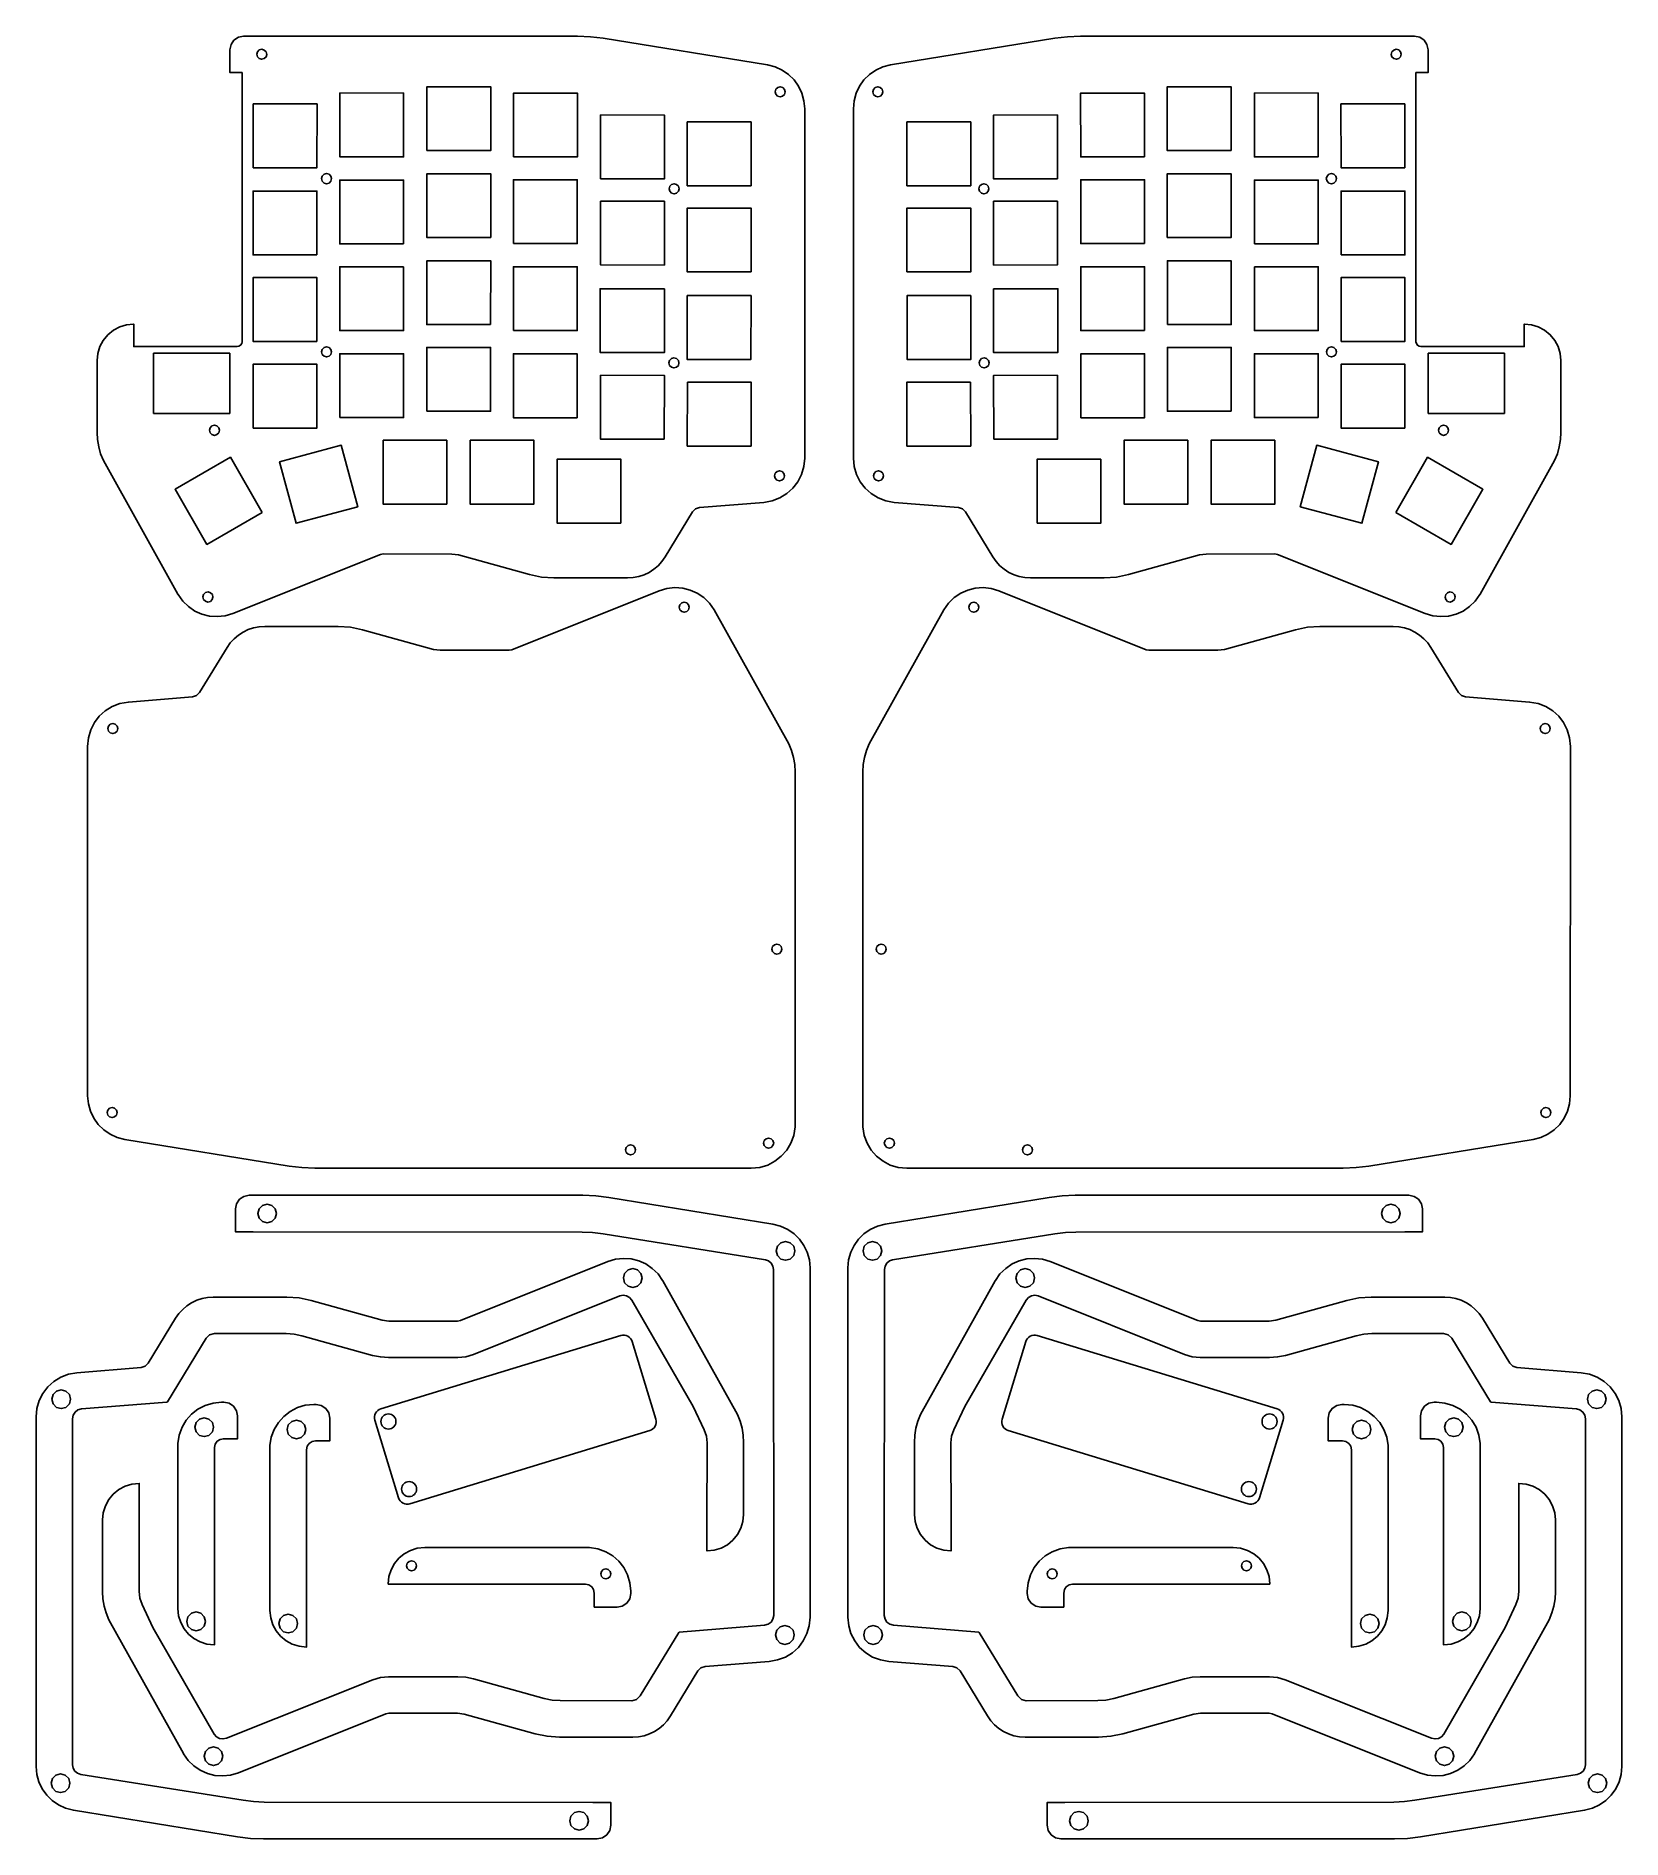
# Model space of a CAD drawing. Header units: millimetres. Extents: x 42 to 390, y 23 to 419.
import ezdxf

# ---------------------------------------------------------------- set-up
doc = ezdxf.new("R2010")
doc.units = ezdxf.units.MM
doc.header["$MEASUREMENT"] = 0
doc.layers.add('Ebene 1', color=7, linetype='Continuous')

msp = doc.modelspace()

# ---------------------------------------------------------------- linework, layer by layer
for p, q in [((203.37, 218.54), (203.51, 219.09)), ((203.51, 217.99), (203.37, 218.54)), ((203.51, 219.09), (203.92, 219.49)), ((203.92, 217.59), (203.51, 217.99)), ((203.92, 219.49), (204.47, 219.64)), ((204.47, 217.44), (203.92, 217.59)), ((204.47, 219.64), (205.02, 219.49)), ((205.02, 217.59), (204.47, 217.44)), ((205.02, 219.49), (205.42, 219.09)), ((205.42, 217.99), (205.02, 217.59)), ((205.42, 219.09), (205.57, 218.54)), ((205.57, 218.54), (205.42, 217.99)), ((205.57, 218.54), (205.57, 218.54)), ((226.39, 219.09), (226.25, 218.54)), ((226.25, 218.54), (226.39, 217.99)), ((226.25, 218.54), (226.25, 218.54)), ((226.8, 219.49), (226.39, 219.09)), ((226.39, 217.99), (226.8, 217.59)), ((227.35, 219.64), (226.8, 219.49)), ((226.8, 217.59), (227.35, 217.44)), ((227.9, 219.49), (227.35, 219.64)), ((227.35, 217.44), (227.9, 217.59)), ((228.3, 219.09), (227.9, 219.49)), ((227.9, 217.59), (228.3, 217.99)), ((228.45, 218.54), (228.3, 219.09)), ((228.3, 217.99), (228.45, 218.54)), ((208.47, 202.03), (208.47, 202.03)), ((223.35, 202.03), (223.35, 202.03)), ((173.49, 174.48), (173.49, 174.48)), ((201.57, 175.97), (201.72, 176.52)), ((201.72, 175.42), (201.57, 175.97)), ((201.72, 176.52), (202.12, 176.92)), ((202.12, 175.01), (201.72, 175.42)), ((202.12, 176.92), (202.67, 177.07)), ((202.67, 174.87), (202.12, 175.01)), ((202.67, 177.07), (203.22, 176.92)), ((203.22, 175.01), (202.67, 174.87)), ((203.22, 176.92), (203.62, 176.52)), ((203.62, 175.42), (203.22, 175.01)), ((203.62, 176.52), (203.77, 175.97)), ((203.77, 175.97), (203.62, 175.42)), ((203.77, 175.97), (203.77, 175.97)), ((228.19, 176.52), (228.04, 175.97)), ((228.04, 175.97), (228.19, 175.42)), ((228.04, 175.97), (228.04, 175.97)), ((228.59, 176.92), (228.19, 176.52)), ((228.19, 175.42), (228.59, 175.01)), ((229.14, 177.07), (228.59, 176.92)), ((228.59, 175.01), (229.14, 174.87)), ((229.69, 176.92), (229.14, 177.07)), ((229.14, 174.87), (229.69, 175.01)), ((230.09, 176.52), (229.69, 176.92)), ((229.69, 175.01), (230.09, 175.42)), ((230.24, 175.97), (230.09, 176.52)), ((230.09, 175.42), (230.24, 175.97)), ((258.32, 174.48), (258.32, 174.48)), ((123.25, 83.28), (123.4, 83.83)), ((123.4, 82.73), (123.25, 83.28)), ((123.4, 83.83), (123.8, 84.23)), ((123.8, 84.23), (124.35, 84.38)), ((124.35, 84.38), (124.9, 84.23)), ((124.35, 84.38), (124.35, 84.38)), ((124.9, 84.23), (125.31, 83.83)), ((125.31, 83.83), (125.45, 83.28)), ((125.45, 83.28), (125.31, 82.73)), ((306.51, 83.83), (306.36, 83.28)), ((306.36, 83.28), (306.51, 82.73)), ((306.91, 84.23), (306.51, 83.83)), ((307.46, 84.38), (306.91, 84.23)), ((308.01, 84.23), (307.46, 84.38)), ((307.46, 84.38), (307.46, 84.38)), ((308.41, 83.83), (308.01, 84.23)), ((308.56, 83.28), (308.41, 83.83)), ((308.41, 82.73), (308.56, 83.28)), ((123.8, 82.32), (123.4, 82.73)), ((124.35, 82.18), (123.8, 82.32)), ((124.9, 82.32), (124.35, 82.18)), ((125.31, 82.73), (124.9, 82.32)), ((165.83, 81.48), (165.98, 82.03)), ((165.98, 80.93), (165.83, 81.48)), ((165.98, 82.03), (166.38, 82.44)), ((166.38, 80.53), (165.98, 80.93)), ((166.38, 82.44), (166.93, 82.58)), ((166.93, 80.38), (166.38, 80.53)), ((166.93, 82.58), (167.48, 82.44)), ((166.93, 82.58), (166.93, 82.58)), ((167.48, 80.53), (166.93, 80.38)), ((167.48, 82.44), (167.88, 82.03)), ((167.88, 80.93), (167.48, 80.53)), ((167.88, 82.03), (168.03, 81.48)), ((168.03, 81.48), (167.88, 80.93)), ((263.93, 82.03), (263.78, 81.48)), ((263.78, 81.48), (263.93, 80.93)), ((264.33, 82.44), (263.93, 82.03)), ((263.93, 80.93), (264.33, 80.53)), ((264.88, 82.58), (264.33, 82.44)), ((264.33, 80.53), (264.88, 80.38)), ((265.43, 82.44), (264.88, 82.58)), ((264.88, 82.58), (264.88, 82.58)), ((264.88, 80.38), (265.43, 80.53)), ((265.84, 82.03), (265.43, 82.44)), ((265.43, 80.53), (265.84, 80.93)), ((265.98, 81.48), (265.84, 82.03)), ((265.84, 80.93), (265.98, 81.48)), ((306.51, 82.73), (306.91, 82.32)), ((306.91, 82.32), (307.46, 82.18)), ((307.46, 82.18), (308.01, 82.32)), ((308.01, 82.32), (308.41, 82.73))]:
    msp.add_line(p, q)
for points in [[(92.58, 414.78), (92.58, 414.78), (92.44, 415.33), (92.04, 415.74), (91.49, 415.9), (90.94, 415.76), (90.53, 415.36), (90.38, 414.81), (90.52, 414.26), (90.91, 413.85), (91.46, 413.7), (92.01, 413.84), (92.42, 414.23)], [(339.23, 414.78), (339.23, 414.78), (339.37, 415.33), (339.77, 415.74), (340.32, 415.9), (340.87, 415.76), (341.28, 415.36), (341.43, 414.81), (341.29, 414.26), (340.9, 413.85), (340.35, 413.7), (339.8, 413.84), (339.39, 414.23)], [(206.3, 406.56), (206.3, 406.56), (206.16, 407.11), (205.76, 407.52), (205.22, 407.67), (204.66, 407.53), (204.26, 407.14), (204.1, 406.59), (204.24, 406.04), (204.64, 405.63), (205.18, 405.47), (205.74, 405.61), (206.14, 406.01)], [(225.51, 406.56), (225.51, 406.56), (225.65, 407.11), (226.05, 407.52), (226.59, 407.67), (227.15, 407.53), (227.56, 407.14), (227.71, 406.59), (227.57, 406.04), (227.18, 405.63), (226.63, 405.47), (226.08, 405.61), (225.67, 406.01)], [(206.14, 322.32), (206.14, 322.32), (206, 322.87), (205.61, 323.28), (205.06, 323.44), (204.51, 323.3), (204.1, 322.9), (203.94, 322.35), (204.08, 321.8), (204.48, 321.39), (205.03, 321.24), (205.58, 321.38), (205.99, 321.77)], [(225.67, 322.32), (225.67, 322.32), (225.81, 322.87), (226.2, 323.28), (226.75, 323.44), (227.3, 323.3), (227.71, 322.9), (227.87, 322.35), (227.73, 321.8), (227.33, 321.39), (226.78, 321.24), (226.23, 321.38), (225.82, 321.77)], [(80.78, 295.74), (80.78, 295.74), (80.65, 296.3), (80.25, 296.7), (79.7, 296.86), (79.15, 296.72), (78.74, 296.32), (78.58, 295.78), (78.72, 295.22), (79.12, 294.82), (79.67, 294.66), (80.22, 294.8), (80.63, 295.2)], [(351.03, 295.74), (351.03, 295.74), (351.17, 296.3), (351.56, 296.7), (352.11, 296.86), (352.66, 296.72), (353.07, 296.32), (353.23, 295.78), (353.09, 295.22), (352.69, 294.82), (352.14, 294.66), (351.59, 294.8), (351.18, 295.2)], [(185.24, 293.52), (185.24, 293.52), (185.1, 294.07), (184.69, 294.47), (184.14, 294.62), (183.59, 294.47), (183.19, 294.07), (183.04, 293.52), (183.19, 292.97), (183.59, 292.56), (184.14, 292.42), (184.69, 292.56), (185.1, 292.97)], [(246.57, 293.52), (246.57, 293.52), (246.72, 294.07), (247.12, 294.47), (247.67, 294.62), (248.22, 294.47), (248.62, 294.07), (248.77, 293.52), (248.62, 292.97), (248.22, 292.56), (247.67, 292.42), (247.12, 292.56), (246.72, 292.97)], [(59.89, 266.9), (59.89, 266.9), (59.75, 267.45), (59.34, 267.85), (58.79, 268), (58.24, 267.85), (57.84, 267.45), (57.69, 266.9), (57.84, 266.35), (58.24, 265.94), (58.79, 265.8), (59.34, 265.94), (59.75, 266.35)], [(371.92, 266.9), (371.92, 266.9), (372.06, 267.45), (372.47, 267.85), (373.02, 268), (373.57, 267.85), (373.97, 267.45), (374.12, 266.9), (373.97, 266.35), (373.57, 265.94), (373.02, 265.8), (372.47, 265.94), (372.06, 266.35)], [(59.77, 182.66), (59.77, 182.66), (59.62, 183.21), (59.22, 183.61), (58.67, 183.76), (58.12, 183.61), (57.71, 183.21), (57.57, 182.66), (57.71, 182.11), (58.12, 181.71), (58.67, 181.56), (59.22, 181.71), (59.62, 182.11)], [(372.04, 182.66), (372.04, 182.66), (372.19, 183.21), (372.59, 183.61), (373.14, 183.76), (373.69, 183.61), (374.1, 183.21), (374.24, 182.66), (374.1, 182.11), (373.69, 181.71), (373.14, 181.56), (372.59, 181.71), (372.19, 182.11)], [(173.49, 174.48), (173.49, 174.48), (173.34, 175.03), (172.94, 175.43), (172.39, 175.58), (171.84, 175.43), (171.44, 175.03), (171.29, 174.48), (171.44, 173.93), (171.84, 173.52), (172.39, 173.38), (172.94, 173.52), (173.34, 173.93)], [(258.32, 174.48), (258.32, 174.48), (258.47, 175.03), (258.87, 175.43), (259.42, 175.58), (259.97, 175.43), (260.37, 175.03), (260.52, 174.48), (260.37, 173.93), (259.97, 173.52), (259.42, 173.38), (258.87, 173.52), (258.47, 173.93)]]:
    msp.add_lwpolyline(points, close=True)
for points in [[(190.74, 292.9), (190.71, 292.95), (189.68, 294.41), (188.44, 295.63), (187.02, 296.59), (185.47, 297.29), (183.81, 297.71), (182.1, 297.83), (180.37, 297.64), (178.66, 297.13), (146.33, 284.19), (145.69, 284.07), (130.64, 284.07), (129.17, 284.27), (113.61, 288.59), (110.96, 289.13), (108.27, 289.32), (92.15, 289.32), (90.89, 289.23), (89.67, 288.99), (88.5, 288.6), (87.4, 288.07), (86.37, 287.4), (85.43, 286.61), (84.59, 285.69), (83.87, 284.66), (77.86, 274.8), (77.2, 274.14), (76.32, 273.84), (62.23, 272.71), (60.39, 272.39), (58.7, 271.74), (57.17, 270.8), (55.85, 269.61), (54.77, 268.2), (53.96, 266.6), (53.45, 264.86), (53.27, 263), (53.27, 261.1)], [(241.07, 292.9), (241.1, 292.95), (242.13, 294.41), (243.37, 295.63), (244.79, 296.59), (246.35, 297.29), (248, 297.71), (249.71, 297.83), (251.44, 297.64), (253.15, 297.13), (285.48, 284.19), (286.12, 284.07), (301.18, 284.07), (302.65, 284.27), (318.2, 288.59), (320.85, 289.13), (323.54, 289.32), (339.67, 289.32), (340.92, 289.23), (342.14, 288.99), (343.31, 288.6), (344.41, 288.07), (345.44, 287.4), (346.38, 286.61), (347.22, 285.69), (347.94, 284.66), (353.95, 274.8), (354.61, 274.14), (355.5, 273.84), (369.58, 272.71), (371.42, 272.39), (373.12, 271.74), (374.64, 270.8), (375.96, 269.61), (377.04, 268.2), (377.85, 266.6), (378.36, 264.86), (378.54, 263), (378.54, 261.1)], [(53.3, 187.53), (53.3, 187.53), (53.3, 186.37), (53.46, 184.62), (53.92, 182.96), (54.65, 181.44), (55.62, 180.07), (56.82, 178.88), (58.21, 177.92), (59.77, 177.2), (61.47, 176.77), (97.47, 170.93), (100.3, 170.59), (103.15, 170.47), (198.86, 170.48), (200.72, 170.66), (202.46, 171.17), (204.05, 171.99), (205.45, 173.09), (206.63, 174.42), (207.55, 175.96), (208.17, 177.66), (208.47, 179.51), (208.47, 202.02), (208.47, 257.43), (208.38, 259.01), (208.12, 260.58), (207.69, 262.1), (207.09, 263.57), (190.71, 292.95)], [(378.51, 187.53), (378.51, 187.53), (378.51, 186.37), (378.35, 184.62), (377.9, 182.96), (377.17, 181.44), (376.19, 180.07), (374.99, 178.88), (373.6, 177.92), (372.04, 177.2), (370.34, 176.77), (334.34, 170.93), (331.51, 170.59), (328.66, 170.47), (232.96, 170.48), (231.09, 170.66), (229.35, 171.17), (227.76, 171.99), (226.36, 173.09), (225.18, 174.42), (224.26, 175.96), (223.64, 177.66), (223.35, 179.51), (223.35, 202.02), (223.35, 257.43), (223.43, 259.01), (223.69, 260.58), (224.12, 262.1), (224.72, 263.57), (241.1, 292.95)], [(53.27, 261.1), (53.3, 186.37)], [(378.54, 261.1), (378.51, 186.37)]]:
    msp.add_lwpolyline(points)
for points in [[(170.24, 133.77, -0.414214), (172.73, 132.44), (177.93, 115.4, -0.414214), (176.61, 112.91), (124, 96.85, -0.414214), (121.5, 98.18), (116.3, 115.22, -0.414214), (117.63, 117.71)], [(261.58, 133.77, 0.414214), (259.08, 132.44), (253.88, 115.4, 0.414214), (255.21, 112.91), (307.81, 96.85, 0.414214), (310.31, 98.18), (315.51, 115.22, 0.414214), (314.18, 117.71)]]:
    msp.add_lwpolyline(points, format="xyb", close=True)
for centre in [(119.27, 114.91), (312.54, 114.91), (123.8, 100.09), (308.01, 100.09)]:
    msp.add_circle(centre, 1.65)
at = {"layer": 'Ebene 1'}
for p, q in [((210.57, 379.15), (210.57, 379.15)), ((221.25, 379.15), (221.25, 379.15)), ((125.61, 87.11), (124.11, 86.65)), ((127.22, 87.28), (125.61, 87.11)), ((163.38, 87.28), (127.22, 87.28)), ((163.39, 87.28), (163.38, 87.28)), ((165.23, 86.98), (163.39, 87.28)), ((266.58, 86.98), (268.43, 87.28)), ((268.43, 87.28), (268.43, 87.28)), ((268.43, 87.28), (304.59, 87.28)), ((304.59, 87.28), (306.2, 87.11)), ((306.2, 87.11), (307.71, 86.65)), ((120.59, 83.75), (119.85, 82.39)), ((121.56, 84.93), (120.59, 83.75)), ((122.75, 85.91), (121.56, 84.93)), ((124.11, 86.65), (122.75, 85.91)), ((166.94, 86.36), (165.23, 86.98)), ((168.48, 85.44), (166.94, 86.36)), ((169.81, 84.26), (168.48, 85.44)), ((170.9, 82.86), (169.81, 84.26)), ((260.91, 82.86), (262.01, 84.26)), ((262.01, 84.26), (263.34, 85.44)), ((263.34, 85.44), (264.87, 86.36)), ((264.87, 86.36), (266.58, 86.98)), ((307.71, 86.65), (309.06, 85.91)), ((309.06, 85.91), (310.25, 84.93)), ((310.25, 84.93), (311.23, 83.75)), ((311.23, 83.75), (311.96, 82.39)), ((119.38, 80.89), (119.22, 79.28)), ((119.22, 79.28), (119.22, 79.25)), ((119.22, 79.25), (162.49, 79.26)), ((119.85, 82.39), (119.38, 80.89)), ((162.49, 79.26), (163.25, 79.09)), ((171.72, 81.27), (170.9, 82.86)), ((172.24, 79.53), (171.72, 81.27)), ((172.42, 77.67), (172.24, 79.53)), ((259.39, 77.67), (259.57, 79.53)), ((259.57, 79.53), (260.09, 81.27)), ((260.09, 81.27), (260.91, 82.86)), ((269.32, 79.26), (268.56, 79.09)), ((312.59, 79.25), (269.32, 79.26)), ((311.96, 82.39), (312.43, 80.89)), ((312.43, 80.89), (312.59, 79.28)), ((312.59, 79.28), (312.59, 79.25)), ((163.25, 79.09), (163.86, 78.65)), ((163.86, 78.65), (164.27, 78.03)), ((164.27, 78.03), (164.42, 77.27)), ((164.42, 77.27), (164.42, 74.17)), ((171.54, 75.05), (172.19, 76.02)), ((172.19, 76.02), (172.42, 77.17)), ((172.42, 77.17), (172.42, 77.67)), ((259.39, 77.17), (259.39, 77.67)), ((259.62, 76.02), (259.39, 77.17)), ((260.27, 75.05), (259.62, 76.02)), ((267.54, 78.03), (267.39, 77.27)), ((267.39, 77.27), (267.39, 74.17)), ((267.95, 78.65), (267.54, 78.03)), ((268.56, 79.09), (267.95, 78.65)), ((164.42, 74.17), (169.42, 74.17)), ((169.42, 74.17), (170.57, 74.4)), ((170.57, 74.4), (171.54, 75.05)), ((261.24, 74.4), (260.27, 75.05)), ((262.39, 74.17), (261.24, 74.4)), ((267.39, 74.17), (262.39, 74.17))]:
    msp.add_line(p, q, dxfattribs=at)
for points in [[(210.57, 401.7), (210.57, 402.86), (210.41, 404.61), (209.95, 406.27), (209.22, 407.79), (208.25, 409.17), (207.05, 410.35), (205.66, 411.31), (204.1, 412.03), (202.4, 412.46), (166.4, 418.31), (163.57, 418.66), (160.72, 418.77), (87.51, 418.8), (86.35, 418.56), (85.39, 417.92), (84.75, 416.97), (84.51, 415.8), (84.51, 410.8), (87.18, 410.8), (87.18, 409.8), (87.18, 408.56), (87.16, 351.75), (87.08, 351.34), (86.84, 350.99), (86.49, 350.76), (86.08, 350.68), (65.56, 350.68), (63.41, 350.68), (63.41, 355.61), (63.38, 355.61), (61.81, 355.45), (60.32, 355), (58.94, 354.26), (57.73, 353.27), (56.73, 352.05), (55.99, 350.67), (55.54, 349.18), (55.38, 347.61), (55.37, 331.85), (55.46, 330.27), (55.72, 328.71), (56.15, 327.18), (56.74, 325.71), (73.09, 296.37), (73.09, 296.37), (73.12, 296.32), (74.15, 294.86), (75.39, 293.65), (76.81, 292.68), (78.36, 291.99), (80.01, 291.57), (81.73, 291.45), (83.46, 291.63), (85.17, 292.14), (117.5, 305.07), (118.14, 305.2), (133.2, 305.19), (134.67, 304.99), (150.22, 300.66), (152.87, 300.12), (155.56, 299.93), (171.68, 299.93), (172.94, 300.01), (174.16, 300.25), (175.33, 300.64), (176.43, 301.17), (177.46, 301.84), (178.4, 302.63), (179.24, 303.55), (179.96, 304.58), (185.97, 314.44), (186.63, 315.1), (187.52, 315.39), (201.6, 316.52), (203.44, 316.85), (205.14, 317.5), (206.66, 318.43), (207.98, 319.62), (209.06, 321.03), (209.88, 322.63), (210.39, 324.37), (210.57, 326.23)], [(221.25, 401.7), (221.25, 402.86), (221.4, 404.61), (221.86, 406.27), (222.59, 407.79), (223.56, 409.17), (224.76, 410.35), (226.15, 411.31), (227.71, 412.03), (229.41, 412.46), (265.41, 418.31), (268.24, 418.66), (271.09, 418.77), (344.3, 418.8), (345.47, 418.56), (346.42, 417.92), (347.06, 416.97), (347.3, 415.8), (347.3, 410.8), (344.63, 410.8), (344.63, 409.8), (344.63, 408.56), (344.65, 351.75), (344.74, 351.34), (344.97, 350.99), (345.32, 350.76), (345.73, 350.68), (366.25, 350.68), (368.4, 350.68), (368.4, 355.61), (368.43, 355.61), (370, 355.45), (371.49, 355), (372.87, 354.26), (374.09, 353.27), (375.09, 352.05), (375.82, 350.67), (376.28, 349.18), (376.43, 347.61), (376.44, 331.85), (376.35, 330.27), (376.09, 328.71), (375.66, 327.18), (375.07, 325.71), (358.72, 296.37), (358.72, 296.37), (358.69, 296.32), (357.67, 294.86), (356.42, 293.65), (355.01, 292.68), (353.45, 291.99), (351.8, 291.57), (350.09, 291.45), (348.36, 291.63), (346.65, 292.14), (314.31, 305.07), (313.67, 305.2), (298.62, 305.19), (297.15, 304.99), (281.59, 300.66), (278.94, 300.12), (276.25, 299.93), (260.13, 299.93), (258.87, 300.01), (257.65, 300.25), (256.49, 300.64), (255.38, 301.17), (254.35, 301.84), (253.41, 302.63), (252.57, 303.55), (251.85, 304.58), (245.84, 314.44), (245.18, 315.1), (244.29, 315.39), (230.21, 316.52), (228.37, 316.85), (226.67, 317.5), (225.15, 318.43), (223.83, 319.62), (222.75, 321.03), (221.93, 322.63), (221.42, 324.37), (221.25, 326.23)], [(210.57, 328.13), (210.57, 326.23), (210.57, 402.86)], [(221.25, 328.13), (221.25, 326.23), (221.25, 402.86)], [(211.76, 71.94), (211.76, 147.41), (211.75, 147.45), (211.76, 148.61), (211.6, 150.36), (211.14, 152.02), (210.41, 153.55), (209.44, 154.92), (208.24, 156.1), (206.85, 157.06), (205.29, 157.78), (203.58, 158.21), (167.59, 164.06), (164.76, 164.4), (161.91, 164.52), (88.7, 164.53), (87.55, 164.3), (86.58, 163.65), (85.93, 162.68), (85.7, 161.53), (85.7, 156.53), (89.6, 156.53), (161.74, 156.44), (164.06, 156.35), (166.37, 156.06), (201.95, 150.38), (202.67, 150.12), (203.24, 149.65), (203.62, 149), (203.75, 148.25), (203.77, 72.36), (203.62, 71.56), (203.2, 70.9), (202.57, 70.43), (201.79, 70.21), (183.07, 68.71), (182.96, 68.64), (174.47, 54.71), (173.68, 53.95), (172.63, 53.67), (156.91, 53.68), (155.16, 53.79), (153.44, 54.15), (137.95, 58.45), (136.23, 58.81), (134.47, 58.93), (119.25, 58.93), (117.5, 58.77), (115.82, 58.27), (83.74, 45.44), (82.98, 45.28), (82.24, 45.4), (81.58, 45.77), (81.08, 46.36), (67.61, 69.7), (65.22, 74.77), (64.74, 76.19), (64.58, 77.68), (64.61, 95.26), (64.6, 101.33), (64.58, 101.33), (63.01, 101.18), (61.52, 100.73), (60.14, 99.99), (58.92, 98.99), (57.92, 97.77), (57.19, 96.4), (56.73, 94.9), (56.58, 93.34), (56.57, 77.58), (56.66, 76), (56.92, 74.43), (57.35, 72.91), (57.94, 71.44), (74.29, 42.1)], [(220.05, 71.94), (220.05, 147.41), (220.06, 147.45), (220.06, 148.61), (220.21, 150.36), (220.67, 152.02), (221.4, 153.55), (222.38, 154.92), (223.57, 156.1), (224.96, 157.06), (226.52, 157.78), (228.23, 158.21), (264.23, 164.06), (267.06, 164.4), (269.91, 164.52), (343.11, 164.53), (344.26, 164.3), (345.23, 163.65), (345.88, 162.68), (346.11, 161.53), (346.11, 156.53), (342.21, 156.53), (270.07, 156.44), (267.75, 156.35), (265.44, 156.06), (229.86, 150.38), (229.14, 150.12), (228.57, 149.65), (228.19, 149), (228.06, 148.25), (228.04, 72.36), (228.2, 71.56), (228.61, 70.9), (229.24, 70.43), (230.02, 70.21), (248.74, 68.71), (248.85, 68.64), (257.34, 54.71), (258.13, 53.95), (259.18, 53.67), (274.9, 53.68), (276.65, 53.79), (278.37, 54.15), (293.86, 58.45), (295.59, 58.81), (297.34, 58.93), (312.56, 58.93), (314.31, 58.77), (315.99, 58.27), (348.07, 45.44), (348.83, 45.28), (349.58, 45.4), (350.23, 45.77), (350.74, 46.36), (364.21, 69.7), (366.59, 74.77), (367.07, 76.19), (367.24, 77.68), (367.2, 95.26), (367.21, 101.33), (367.23, 101.33), (368.8, 101.18), (370.29, 100.73), (371.67, 99.99), (372.89, 98.99), (373.89, 97.77), (374.63, 96.4), (375.08, 94.9), (375.23, 93.34), (375.24, 77.58), (375.15, 76), (374.89, 74.43), (374.46, 72.91), (373.87, 71.44), (357.52, 42.1)], [(179.45, 145.77), (179.45, 145.77), (179.42, 145.83), (178.4, 147.28), (177.15, 148.5), (175.74, 149.47), (174.18, 150.16), (172.53, 150.58), (170.82, 150.7), (169.09, 150.51), (167.38, 150), (135.05, 137.07), (134.4, 136.95), (119.35, 136.95), (117.88, 137.15), (102.32, 141.47), (99.68, 142.02), (96.98, 142.2), (80.86, 142.21), (79.6, 142.12), (78.39, 141.89), (77.22, 141.5), (76.11, 140.96), (75.08, 140.3), (74.14, 139.5), (73.3, 138.58), (72.58, 137.56), (66.57, 127.69), (65.91, 127.03), (65.03, 126.74), (50.94, 125.61), (49.1, 125.28), (47.41, 124.63), (45.88, 123.7), (44.56, 122.5), (43.48, 121.09), (42.67, 119.5), (42.16, 117.76), (41.98, 115.9), (41.98, 113.99)], [(252.36, 145.77), (252.36, 145.77), (252.39, 145.83), (253.41, 147.28), (254.66, 148.5), (256.08, 149.47), (257.63, 150.16), (259.28, 150.58), (261, 150.7), (262.73, 150.51), (264.44, 150), (296.77, 137.07), (297.41, 136.95), (312.46, 136.95), (313.93, 137.15), (329.49, 141.47), (332.14, 142.02), (334.83, 142.2), (350.95, 142.21), (352.21, 142.12), (353.43, 141.89), (354.59, 141.5), (355.7, 140.96), (356.73, 140.3), (357.67, 139.5), (358.51, 138.58), (359.23, 137.56), (365.24, 127.69), (365.9, 127.03), (366.79, 126.74), (380.87, 125.61), (382.71, 125.28), (384.41, 124.63), (385.93, 123.7), (387.25, 122.5), (388.33, 121.09), (389.14, 119.5), (389.65, 117.76), (389.83, 115.9), (389.83, 113.99)], [(41.98, 115.94), (41.98, 40.47), (41.99, 40.43), (41.99, 39.27), (42.15, 37.51), (42.61, 35.86), (43.34, 34.33), (44.31, 32.96), (45.51, 31.78), (46.9, 30.82), (48.46, 30.1), (50.16, 29.66), (86.16, 23.82), (88.99, 23.48), (91.84, 23.36), (165.05, 23.35), (166.2, 23.58), (167.17, 24.23), (167.82, 25.2), (168.05, 26.35), (168.05, 31.35), (164.14, 31.35), (92.01, 31.44), (89.69, 31.53), (87.38, 31.82), (51.8, 37.5), (51.08, 37.76), (50.51, 38.23), (50.13, 38.87), (49.99, 39.63), (49.98, 115.52), (50.13, 116.31), (50.55, 116.98), (51.18, 117.45), (51.96, 117.66), (70.67, 119.17), (70.79, 119.24), (79.28, 133.17), (80.06, 133.93), (81.12, 134.21), (96.84, 134.2), (98.59, 134.08), (100.31, 133.73), (115.8, 129.42), (117.52, 129.07), (119.28, 128.95), (134.5, 128.95), (136.24, 129.11), (137.93, 129.61), (170.01, 142.44), (170.77, 142.6), (171.51, 142.48), (172.17, 142.11), (172.67, 141.52), (186.14, 118.17), (188.53, 113.11), (189.01, 111.69), (189.17, 110.2), (189.14, 92.62), (189.14, 86.54), (189.17, 86.54), (190.74, 86.7), (192.23, 87.15), (193.61, 87.89), (194.83, 88.89), (195.83, 90.11), (196.56, 91.48), (197.02, 92.98), (197.17, 94.54), (197.17, 110.3), (197.09, 111.88), (196.83, 113.44), (196.4, 114.97), (195.8, 116.44), (179.45, 145.77)], [(389.83, 115.94), (389.83, 40.47), (389.82, 40.43), (389.82, 39.27), (389.66, 37.51), (389.2, 35.86), (388.48, 34.33), (387.5, 32.96), (386.3, 31.78), (384.91, 30.82), (383.35, 30.1), (381.65, 29.66), (345.65, 23.82), (342.82, 23.48), (339.97, 23.36), (266.76, 23.35), (265.62, 23.58), (264.64, 24.23), (263.99, 25.2), (263.76, 26.35), (263.76, 31.35), (267.67, 31.35), (339.8, 31.44), (342.13, 31.53), (344.43, 31.82), (380.01, 37.5), (380.73, 37.76), (381.31, 38.23), (381.68, 38.87), (381.82, 39.63), (381.83, 115.52), (381.68, 116.31), (381.26, 116.98), (380.63, 117.45), (379.85, 117.66), (361.14, 119.17), (361.02, 119.24), (352.53, 133.17), (351.75, 133.93), (350.69, 134.21), (334.97, 134.2), (333.22, 134.08), (331.5, 133.73), (316.01, 129.42), (314.29, 129.07), (312.53, 128.95), (297.32, 128.95), (295.57, 129.11), (293.88, 129.61), (261.8, 142.44), (261.04, 142.6), (260.3, 142.48), (259.64, 142.11), (259.14, 141.52), (245.67, 118.17), (243.29, 113.11), (242.8, 111.69), (242.64, 110.2), (242.67, 92.62), (242.67, 86.54), (242.64, 86.54), (241.07, 86.7), (239.58, 87.15), (238.2, 87.89), (236.98, 88.89), (235.99, 90.11), (235.25, 91.48), (234.8, 92.98), (234.64, 94.54), (234.64, 110.3), (234.72, 111.88), (234.98, 113.44), (235.41, 114.97), (236.01, 116.44), (252.36, 145.77)], [(74.29, 42.1), (74.29, 42.1), (74.32, 42.05), (75.35, 40.59), (76.59, 39.38), (78.01, 38.41), (79.57, 37.72), (81.22, 37.3), (82.93, 37.18), (84.66, 37.37), (86.37, 37.87), (118.7, 50.81), (119.34, 50.93), (134.4, 50.93), (135.87, 50.73), (151.42, 46.41), (154.07, 45.86), (156.77, 45.68), (172.89, 45.67), (174.14, 45.75), (175.36, 45.99), (176.53, 46.38), (177.64, 46.91), (178.67, 47.58), (179.61, 48.38), (180.44, 49.29), (181.17, 50.32), (187.17, 60.19), (187.83, 60.85), (188.72, 61.14), (202.81, 62.27), (204.64, 62.6), (206.34, 63.25), (207.87, 64.18), (209.18, 65.37), (210.27, 66.78), (211.08, 68.38), (211.59, 70.12), (211.77, 71.98), (211.77, 73.88)], [(357.52, 42.1), (357.52, 42.1), (357.49, 42.05), (356.46, 40.59), (355.22, 39.38), (353.8, 38.41), (352.24, 37.72), (350.59, 37.3), (348.88, 37.18), (347.15, 37.37), (345.44, 37.87), (313.11, 50.81), (312.47, 50.93), (297.41, 50.93), (295.94, 50.73), (280.39, 46.41), (277.74, 45.86), (275.04, 45.68), (258.92, 45.67), (257.67, 45.75), (256.45, 45.99), (255.28, 46.38), (254.18, 46.91), (253.15, 47.58), (252.21, 48.38), (251.37, 49.29), (250.65, 50.32), (244.64, 60.19), (243.98, 60.85), (243.09, 61.14), (229, 62.27), (227.17, 62.6), (225.47, 63.25), (223.95, 64.18), (222.63, 65.37), (221.55, 66.78), (220.73, 68.38), (220.22, 70.12), (220.04, 71.98), (220.05, 73.88)]]:
    msp.add_lwpolyline(points, dxfattribs=at)
for points in [[(127.71, 393.69), (127.71, 407.69), (141.71, 407.69), (141.7, 393.69)], [(304.1, 393.69), (304.1, 407.69), (290.1, 407.69), (290.11, 393.69)], [(89.61, 389.92), (89.61, 403.92), (103.61, 403.91), (103.6, 389.91)], [(108.61, 406.31), (122.61, 406.3), (122.61, 392.3), (108.61, 392.31)], [(146.71, 392.3), (146.71, 406.3), (160.71, 406.29), (160.71, 392.29)], [(285.11, 392.3), (285.1, 406.3), (271.1, 406.29), (271.11, 392.29)], [(323.2, 406.31), (309.2, 406.3), (309.21, 392.3), (323.21, 392.31)], [(342.21, 389.92), (342.2, 403.92), (328.2, 403.91), (328.21, 389.91)], [(165.8, 387.49), (165.81, 401.49), (179.81, 401.48), (179.8, 387.48)], [(184.8, 385.98), (184.81, 399.98), (198.81, 399.98), (198.8, 385.98)], [(247.01, 385.98), (247, 399.98), (233, 399.98), (233.01, 385.98)], [(266.01, 387.49), (266, 401.49), (252, 401.48), (252.01, 387.48)], [(104.62, 387.52), (104.62, 387.52), (104.76, 386.97), (105.17, 386.56), (105.72, 386.42), (106.27, 386.56), (106.67, 386.97), (106.82, 387.52), (106.67, 388.07), (106.27, 388.47), (105.72, 388.62), (105.17, 388.47), (104.76, 388.07)], [(141.7, 374.6), (127.7, 374.6), (127.71, 388.6), (141.7, 388.6)], [(290.11, 374.6), (304.11, 374.6), (304.11, 388.6), (290.11, 388.6)], [(327.19, 387.52), (327.19, 387.52), (327.05, 386.97), (326.64, 386.56), (326.09, 386.42), (325.54, 386.56), (325.14, 386.97), (324.99, 387.52), (325.14, 388.07), (325.54, 388.47), (326.09, 388.62), (326.64, 388.47), (327.05, 388.07)], [(103.6, 370.81), (89.6, 370.81), (89.6, 384.81), (103.6, 384.81)], [(122.6, 373.2), (108.6, 373.21), (108.6, 387.21), (122.6, 387.2)], [(146.7, 373.29), (146.7, 387.29), (160.7, 387.29), (160.7, 373.29)], [(180.82, 385.29), (180.82, 385.29), (180.96, 384.74), (181.37, 384.34), (181.92, 384.19), (182.47, 384.34), (182.87, 384.74), (183.02, 385.29), (182.87, 385.84), (182.47, 386.24), (181.92, 386.39), (181.37, 386.24), (180.96, 385.84)], [(251, 385.29), (251, 385.29), (250.85, 384.74), (250.45, 384.34), (249.9, 384.19), (249.35, 384.34), (248.94, 384.74), (248.8, 385.29), (248.94, 385.84), (249.34, 386.24), (249.89, 386.39), (250.44, 386.24), (250.85, 385.84)], [(285.11, 373.29), (285.11, 387.29), (271.11, 387.29), (271.11, 373.29)], [(309.21, 373.2), (323.21, 373.21), (323.21, 387.21), (309.21, 387.2)], [(328.22, 370.81), (342.21, 370.81), (342.21, 384.81), (328.21, 384.81)], [(165.8, 382.59), (179.8, 382.58), (179.8, 368.58), (165.8, 368.59)], [(198.8, 367.08), (184.8, 367.08), (184.8, 381.08), (198.8, 381.08)], [(233.01, 367.08), (247.01, 367.08), (247.01, 381.08), (233.01, 381.08)], [(266.01, 382.59), (252.01, 382.58), (252.02, 368.58), (266.01, 368.59)], [(122.6, 368.2), (122.59, 354.2), (108.59, 354.21), (108.6, 368.21)], [(141.69, 355.5), (127.69, 355.5), (127.7, 369.5), (141.7, 369.5)], [(146.69, 354.2), (146.7, 368.2), (160.7, 368.19), (160.69, 354.19)], [(285.12, 354.2), (285.11, 368.2), (271.11, 368.19), (271.12, 354.19)], [(290.12, 355.5), (304.12, 355.5), (304.11, 369.5), (290.12, 369.5)], [(309.21, 368.2), (309.22, 354.2), (323.22, 354.21), (323.21, 368.21)], [(103.59, 351.81), (89.59, 351.82), (89.6, 365.82), (103.59, 365.81)], [(328.22, 351.81), (342.22, 351.82), (342.21, 365.82), (328.22, 365.81)], [(179.79, 363.38), (179.79, 349.38), (165.7, 349.39), (165.7, 363.39)], [(184.79, 361.88), (198.8, 361.88), (198.79, 347.88), (184.79, 347.88)], [(247.02, 361.88), (233.02, 361.88), (233.02, 347.88), (247.02, 347.88)], [(252.02, 363.38), (252.02, 349.38), (266.11, 349.39), (266.11, 363.39)], [(67.75, 336.03), (67.76, 349.23), (84.45, 349.22), (84.45, 336.03)], [(104.6, 349.52), (104.6, 349.52), (104.75, 348.97), (105.15, 348.56), (105.7, 348.42), (106.25, 348.56), (106.66, 348.97), (106.8, 349.52), (106.66, 350.07), (106.25, 350.47), (105.7, 350.62), (105.15, 350.47), (104.75, 350.07)], [(108.59, 335.11), (108.59, 349.11), (122.59, 349.1), (122.59, 335.1)], [(127.69, 336.5), (127.69, 350.5), (141.69, 350.5), (141.68, 336.5)], [(160.69, 335.09), (146.69, 335.09), (146.69, 349.1), (160.69, 349.09)], [(180.8, 347.09), (180.8, 347.09), (180.95, 346.54), (181.35, 346.14), (181.9, 345.99), (182.45, 346.14), (182.86, 346.54), (183, 347.09), (182.86, 347.64), (182.45, 348.04), (181.9, 348.19), (181.35, 348.04), (180.95, 347.64)], [(251.01, 347.09), (251.01, 347.09), (250.86, 346.54), (250.46, 346.14), (249.91, 345.99), (249.36, 346.14), (248.96, 346.54), (248.81, 347.09), (248.96, 347.64), (249.36, 348.04), (249.91, 348.19), (250.46, 348.04), (250.86, 347.64)], [(271.13, 335.09), (285.13, 335.09), (285.12, 349.1), (271.12, 349.09)], [(304.12, 336.5), (304.12, 350.5), (290.12, 350.5), (290.13, 336.5)], [(323.23, 335.11), (323.22, 349.11), (309.22, 349.1), (309.23, 335.1)], [(327.21, 349.52), (327.21, 349.52), (327.06, 348.97), (326.66, 348.56), (326.11, 348.42), (325.56, 348.56), (325.16, 348.97), (325.01, 349.52), (325.15, 350.07), (325.56, 350.47), (326.11, 350.62), (326.66, 350.47), (327.06, 350.07)], [(364.06, 336.03), (364.06, 349.23), (347.36, 349.22), (347.36, 336.03)], [(89.59, 332.82), (89.59, 346.81), (103.59, 346.81), (103.58, 332.81)], [(179.78, 330.38), (165.78, 330.39), (165.79, 344.39), (179.79, 344.38)], [(252.03, 330.38), (266.03, 330.39), (266.02, 344.39), (252.02, 344.38)], [(342.23, 332.82), (342.22, 346.81), (328.22, 346.81), (328.23, 332.81)], [(184.84, 342.88), (198.84, 342.88), (198.83, 328.88), (184.83, 328.88)], [(246.97, 342.88), (232.97, 342.88), (232.98, 328.88), (246.98, 328.88)], [(80, 332.33), (80, 332.33), (80.14, 331.77), (80.55, 331.37), (81.1, 331.22), (81.65, 331.37), (82.05, 331.77), (82.2, 332.33), (82.05, 332.88), (81.65, 333.28), (81.1, 333.43), (80.55, 333.28), (80.14, 332.88)], [(351.81, 332.33), (351.81, 332.33), (351.67, 331.77), (351.27, 331.37), (350.71, 331.22), (350.16, 331.37), (349.76, 331.77), (349.61, 332.33), (349.76, 332.88), (350.16, 333.28), (350.71, 333.43), (351.26, 333.28), (351.67, 332.88)], [(105.1, 313.55), (99.01, 311.92), (95.39, 325.44), (108.91, 329.06), (112.53, 315.54)], [(118.08, 330.15), (132.08, 330.15), (132.08, 316.15), (118.08, 316.15)], [(137.18, 330.15), (151.18, 330.14), (151.18, 316.14), (137.18, 316.15)], [(294.63, 330.15), (280.63, 330.14), (280.63, 316.14), (294.63, 316.15)], [(313.73, 330.15), (299.73, 330.15), (299.73, 316.15), (313.73, 316.15)], [(326.71, 313.55), (332.8, 311.92), (336.42, 325.44), (322.9, 329.06), (319.28, 315.54)], [(91.6, 314.28), (79.47, 307.29), (72.48, 319.41), (84.6, 326.41)], [(170.28, 311.99), (156.28, 311.99), (156.28, 325.99), (170.28, 325.99)], [(261.54, 311.99), (275.54, 311.99), (275.53, 325.99), (261.53, 325.99)], [(340.21, 314.28), (352.34, 307.29), (359.34, 319.41), (347.21, 326.41)], [(90.62, 160.53), (90.62, 160.53), (90.89, 159.5), (91.64, 158.75), (92.67, 158.48), (93.69, 158.75), (94.44, 159.5), (94.72, 160.53), (94.44, 161.55), (93.69, 162.3), (92.67, 162.58), (91.64, 162.3), (90.89, 161.55)], [(341.2, 160.53), (341.2, 160.53), (340.92, 159.5), (340.17, 158.75), (339.15, 158.48), (338.12, 158.75), (337.37, 159.5), (337.1, 160.53), (337.37, 161.55), (338.12, 162.3), (339.14, 162.58), (340.17, 162.3), (340.92, 161.55)], [(204.34, 152.32), (204.34, 152.32), (204.61, 151.3), (205.36, 150.55), (206.39, 150.27), (207.41, 150.54), (208.17, 151.3), (208.44, 152.32), (208.17, 153.35), (207.42, 154.1), (206.39, 154.38), (205.36, 154.1), (204.61, 153.35)], [(227.47, 152.32), (227.47, 152.32), (227.2, 151.3), (226.45, 150.55), (225.42, 150.27), (224.4, 150.54), (223.65, 151.3), (223.37, 152.32), (223.65, 153.35), (224.4, 154.1), (225.42, 154.38), (226.45, 154.1), (227.2, 153.35)], [(174.91, 146.39), (174.91, 146.39), (174.63, 147.41), (173.88, 148.16), (172.86, 148.44), (171.83, 148.16), (171.08, 147.41), (170.81, 146.39), (171.08, 145.36), (171.83, 144.61), (172.86, 144.34), (173.88, 144.61), (174.63, 145.36)], [(256.91, 146.39), (256.91, 146.39), (257.18, 147.41), (257.93, 148.16), (258.96, 148.44), (259.98, 148.16), (260.73, 147.41), (261.01, 146.39), (260.73, 145.36), (259.98, 144.61), (258.96, 144.34), (257.93, 144.61), (257.18, 145.36)], [(49.55, 119.79), (49.55, 119.79), (49.28, 120.82), (48.53, 121.57), (47.5, 121.85), (46.47, 121.57), (45.72, 120.82), (45.45, 119.79), (45.72, 118.76), (46.47, 118.01), (47.5, 117.73), (48.53, 118.01), (49.28, 118.76)], [(85.96, 117.28), (85.31, 118.25), (84.33, 118.9), (83.18, 119.13), (82.69, 119.13), (80.83, 118.95), (79.08, 118.44), (77.49, 117.61), (76.09, 116.52), (74.91, 115.19), (74, 113.65), (73.37, 111.94), (73.08, 110.1), (73.08, 110.09), (73.08, 73.93), (73.24, 72.32), (73.71, 70.82), (74.44, 69.46), (75.42, 68.28), (76.6, 67.3), (77.96, 66.56), (79.46, 66.1), (81.08, 65.93), (81.1, 65.93), (81.09, 109.21), (81.27, 109.96), (81.7, 110.57), (82.33, 110.98), (83.09, 111.13), (86.18, 111.13), (86.18, 116.13)], [(106.17, 116.8), (105.52, 117.78), (104.54, 118.43), (103.4, 118.65), (102.9, 118.65), (101.04, 118.47), (99.29, 117.96), (97.7, 117.13), (96.3, 116.04), (95.13, 114.71), (94.21, 113.17), (93.58, 111.47), (93.29, 109.62), (93.29, 109.62), (93.29, 73.45), (93.45, 71.84), (93.92, 70.34), (94.65, 68.98), (95.63, 67.8), (96.82, 66.82), (98.17, 66.08), (99.68, 65.62), (101.29, 65.45), (101.31, 65.45), (101.3, 108.73), (101.48, 109.48), (101.91, 110.09), (102.54, 110.5), (103.3, 110.65), (106.4, 110.66), (106.4, 115.65)], [(325.64, 116.8), (326.29, 117.78), (327.27, 118.43), (328.42, 118.65), (328.91, 118.65), (330.77, 118.47), (332.52, 117.96), (334.11, 117.13), (335.51, 116.04), (336.69, 114.71), (337.6, 113.17), (338.23, 111.47), (338.52, 109.62), (338.52, 109.62), (338.52, 73.45), (338.36, 71.84), (337.89, 70.34), (337.16, 68.98), (336.18, 67.8), (335, 66.82), (333.64, 66.08), (332.14, 65.62), (330.52, 65.45), (330.5, 65.45), (330.51, 108.73), (330.33, 109.48), (329.9, 110.09), (329.27, 110.5), (328.51, 110.65), (325.42, 110.66), (325.42, 115.65)], [(345.86, 117.28), (346.51, 118.25), (347.48, 118.9), (348.63, 119.13), (349.13, 119.13), (350.99, 118.95), (352.73, 118.44), (354.32, 117.61), (355.72, 116.52), (356.9, 115.19), (357.82, 113.65), (358.44, 111.94), (358.73, 110.1), (358.74, 110.09), (358.73, 73.93), (358.57, 72.32), (358.11, 70.82), (357.37, 69.46), (356.39, 68.28), (355.21, 67.3), (353.85, 66.56), (352.35, 66.1), (350.73, 65.93), (350.71, 65.93), (350.72, 109.21), (350.54, 109.96), (350.11, 110.57), (349.49, 110.98), (348.72, 111.13), (345.63, 111.13), (345.63, 116.13)], [(382.26, 119.79), (382.26, 119.79), (382.53, 120.82), (383.28, 121.57), (384.31, 121.85), (385.34, 121.57), (386.09, 120.82), (386.36, 119.79), (386.09, 118.76), (385.34, 118.01), (384.31, 117.73), (383.28, 118.01), (382.53, 118.76)], [(76.82, 113.64), (76.82, 113.64), (77.1, 112.62), (77.85, 111.87), (78.87, 111.59), (79.9, 111.87), (80.65, 112.62), (80.92, 113.64), (80.65, 114.67), (79.9, 115.42), (78.87, 115.69), (77.85, 115.42), (77.1, 114.67)], [(97.03, 113.16), (97.03, 113.16), (97.31, 112.14), (98.06, 111.39), (99.08, 111.11), (100.11, 111.39), (100.86, 112.14), (101.13, 113.16), (100.86, 114.19), (100.11, 114.94), (99.08, 115.21), (98.06, 114.94), (97.31, 114.19)], [(334.78, 113.16), (334.78, 113.16), (334.5, 112.14), (333.75, 111.39), (332.73, 111.11), (331.7, 111.39), (330.95, 112.14), (330.68, 113.16), (330.95, 114.19), (331.7, 114.94), (332.73, 115.21), (333.75, 114.94), (334.5, 114.19)], [(354.99, 113.64), (354.99, 113.64), (354.72, 112.62), (353.97, 111.87), (352.94, 111.59), (351.92, 111.87), (351.17, 112.62), (350.89, 113.64), (351.17, 114.67), (351.92, 115.42), (352.94, 115.69), (353.97, 115.42), (354.72, 114.67)], [(75.03, 71.07), (75.03, 71.07), (75.3, 70.04), (76.05, 69.28), (77.08, 69.01), (78.1, 69.28), (78.86, 70.04), (79.13, 71.07), (78.86, 72.1), (78.1, 72.85), (77.08, 73.13), (76.05, 72.85), (75.3, 72.1)], [(95.24, 70.59), (95.24, 70.59), (95.51, 69.56), (96.26, 68.81), (97.29, 68.53), (98.32, 68.81), (99.07, 69.56), (99.34, 70.59), (99.07, 71.62), (98.32, 72.37), (97.29, 72.65), (96.26, 72.37), (95.51, 71.62)], [(336.57, 70.59), (336.57, 70.59), (336.3, 69.56), (335.55, 68.81), (334.52, 68.53), (333.5, 68.81), (332.74, 69.56), (332.47, 70.59), (332.74, 71.62), (333.5, 72.37), (334.52, 72.65), (335.55, 72.37), (336.3, 71.62)], [(356.78, 71.07), (356.78, 71.07), (356.51, 70.04), (355.76, 69.28), (354.73, 69.01), (353.71, 69.28), (352.96, 70.04), (352.68, 71.07), (352.96, 72.1), (353.71, 72.85), (354.73, 73.13), (355.76, 72.85), (356.51, 72.1)], [(204.2, 68.09), (204.2, 68.09), (204.47, 67.06), (205.22, 66.3), (206.25, 66.03), (207.27, 66.3), (208.02, 67.06), (208.3, 68.09), (208.02, 69.12), (207.27, 69.87), (206.25, 70.15), (205.22, 69.87), (204.47, 69.12)], [(227.62, 68.09), (227.62, 68.09), (227.34, 67.06), (226.59, 66.3), (225.57, 66.03), (224.54, 66.3), (223.79, 67.06), (223.52, 68.09), (223.79, 69.12), (224.54, 69.87), (225.57, 70.15), (226.59, 69.87), (227.34, 69.12)], [(78.84, 41.49), (78.84, 41.49), (79.12, 40.47), (79.87, 39.72), (80.89, 39.44), (81.92, 39.72), (82.67, 40.47), (82.94, 41.49), (82.67, 42.52), (81.92, 43.27), (80.89, 43.54), (79.87, 43.27), (79.12, 42.52)], [(352.97, 41.49), (352.97, 41.49), (352.7, 40.47), (351.94, 39.72), (350.92, 39.44), (349.89, 39.72), (349.14, 40.47), (348.87, 41.49), (349.14, 42.52), (349.89, 43.27), (350.92, 43.54), (351.94, 43.27), (352.69, 42.52)], [(49.41, 35.55), (49.41, 35.55), (49.14, 36.58), (48.39, 37.33), (47.36, 37.61), (46.33, 37.33), (45.58, 36.58), (45.31, 35.55), (45.58, 34.53), (46.33, 33.78), (47.36, 33.5), (48.38, 33.78), (49.14, 34.53)], [(382.4, 35.55), (382.4, 35.55), (382.68, 36.58), (383.43, 37.33), (384.45, 37.61), (385.48, 37.33), (386.23, 36.58), (386.5, 35.55), (386.23, 34.53), (385.48, 33.78), (384.45, 33.5), (383.43, 33.78), (382.68, 34.53)], [(163.13, 27.35), (163.13, 27.35), (162.86, 28.37), (162.11, 29.13), (161.08, 29.4), (160.06, 29.13), (159.31, 28.38), (159.03, 27.35), (159.31, 26.33), (160.06, 25.57), (161.08, 25.3), (162.11, 25.57), (162.86, 26.32)], [(268.68, 27.35), (268.68, 27.35), (268.95, 28.37), (269.71, 29.13), (270.73, 29.4), (271.76, 29.13), (272.51, 28.38), (272.78, 27.35), (272.51, 26.33), (271.76, 25.57), (270.73, 25.3), (269.71, 25.57), (268.96, 26.32)]]:
    msp.add_lwpolyline(points, close=True, dxfattribs=at)

doc.saveas('drawing.dxf')
